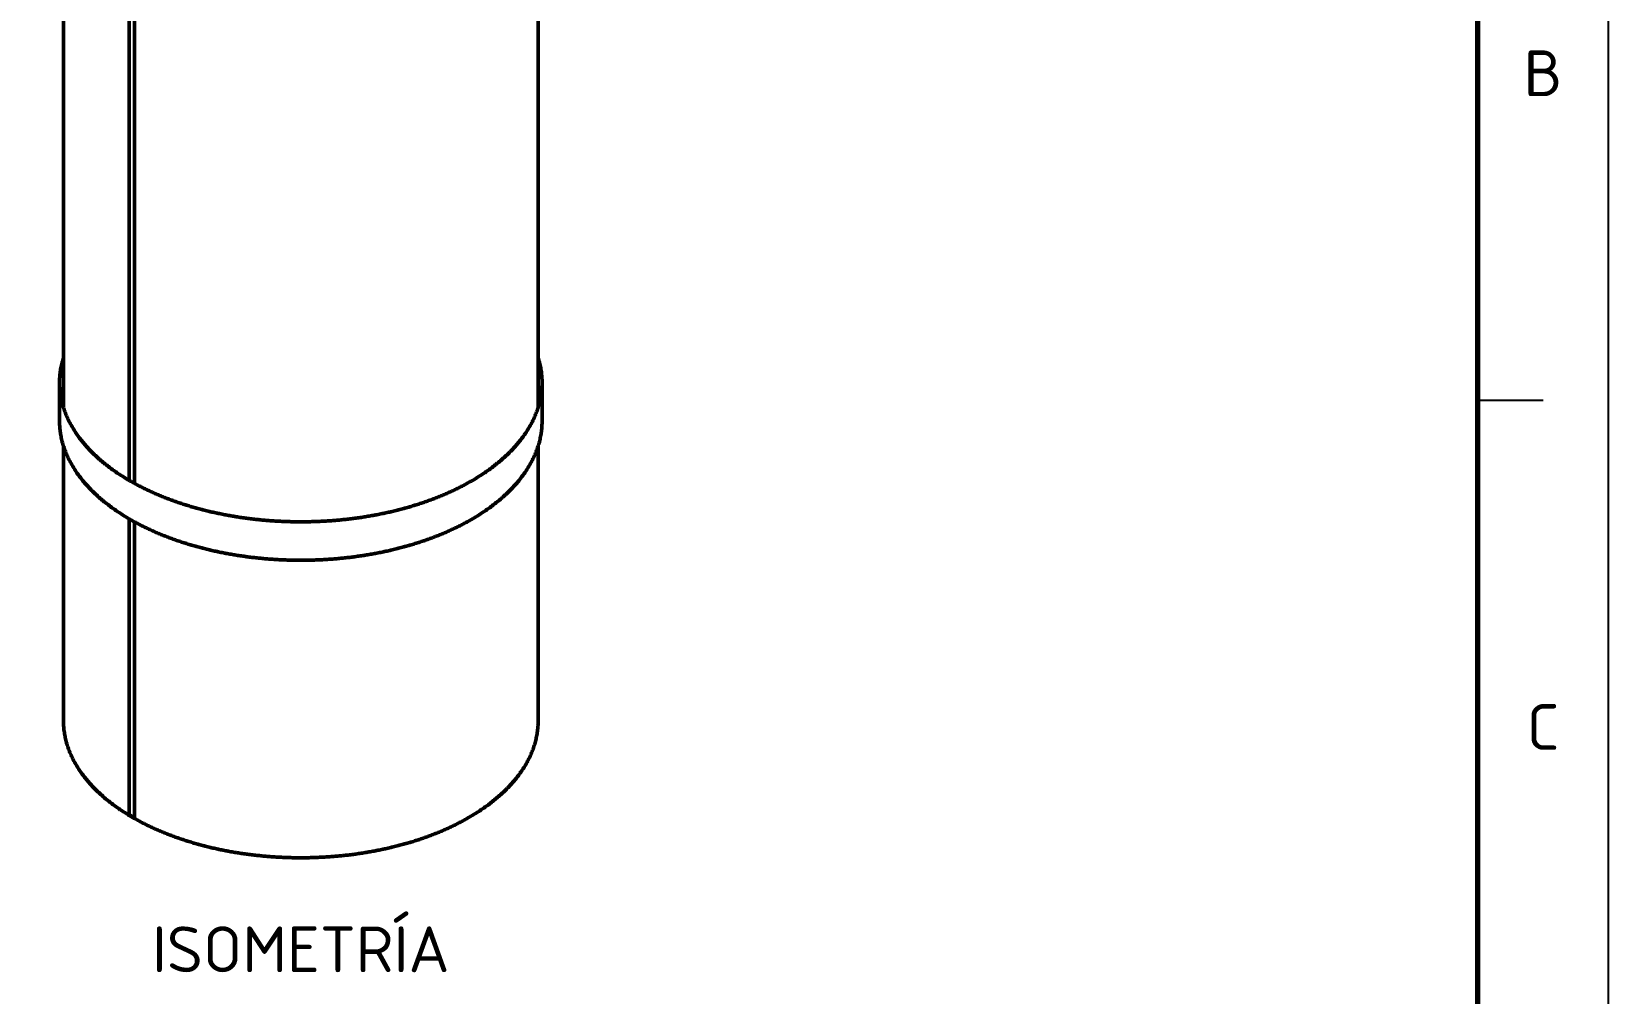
# Model space of a CAD drawing. Header units: millimetres. Extents: x 0 to 420, y 0 to 297.
# Drawn here: x 299.4 to 420, y 153.1 to 226.7 of the extents above; entities that cross this region are included whole.
import ezdxf
from ezdxf.enums import TextEntityAlignment as Align

# ---------------------------------------------------------------- set-up
doc = ezdxf.new("R2010")
doc.units = ezdxf.units.MM
for name, color, linetype, lineweight in [('01-VISIBLE', 7, 'CONTINUOUS', 50), ('06-TEXTO', 7, 'CONTINUOUS', 25), ('07-RECUADRO', 7, 'CONTINUOUS', 70), ('08-FINA', 5, 'CONTINUOUS', 25)]:
    doc.layers.add(name, color=color, linetype=linetype, lineweight=lineweight)
doc.styles.add('ISO3098', font='isocpeur.ttf')

msp = doc.modelspace()

# ---------------------------------------------------------------- linework, layer by layer
at = {"layer": '01-VISIBLE'}
for p, q in [((301.85, 197.932), (301.85, 252.306)), ((338.15, 197.932), (338.15, 252.306)), ((306.869, 192.363), (306.869, 246.034)), ((307.293, 192.122), (307.293, 245.789)), ((301.55, 196.906), (301.55, 199.846)), ((338.45, 196.906), (338.45, 199.846)), ((301.85, 173.979), (301.85, 194.993)), ((338.15, 173.979), (338.15, 194.993)), ((306.869, 166.806), (306.869, 189.423)), ((307.293, 166.561), (307.293, 189.183)), ((306.869, 166.806), (307.293, 166.561))]:
    msp.add_line(p, q, dxfattribs=at)
for points in [[(301.85, 201.759), (301.82, 201.661), (301.791, 201.563), (301.764, 201.464), (301.739, 201.365), (301.715, 201.265), (301.692, 201.166), (301.671, 201.065), (301.652, 200.965), (301.635, 200.864), (301.619, 200.763), (301.604, 200.662), (301.592, 200.56), (301.581, 200.458), (301.571, 200.357), (301.564, 200.254), (301.558, 200.152), (301.553, 200.05), (301.551, 199.948), (301.55, 199.846)], [(338.45, 199.846), (338.449, 199.948), (338.447, 200.05), (338.442, 200.152), (338.436, 200.254), (338.429, 200.357), (338.419, 200.458), (338.408, 200.56), (338.396, 200.662), (338.381, 200.763), (338.365, 200.864), (338.348, 200.965), (338.329, 201.065), (338.308, 201.166), (338.285, 201.265), (338.261, 201.365), (338.236, 201.464), (338.209, 201.563), (338.18, 201.661), (338.15, 201.759)], [(301.55, 199.846), (301.551, 199.745), (301.553, 199.645), (301.557, 199.545), (301.563, 199.445), (301.57, 199.346), (301.579, 199.246), (301.59, 199.146), (301.602, 199.047), (301.616, 198.948), (301.631, 198.849), (301.648, 198.75), (301.666, 198.652), (301.686, 198.554), (301.708, 198.456), (301.731, 198.359), (301.755, 198.262), (301.781, 198.165), (301.808, 198.069), (301.837, 197.973), (301.868, 197.878), (301.899, 197.783), (301.932, 197.688), (301.967, 197.594), (302.003, 197.501), (302.04, 197.408), (302.078, 197.315), (302.118, 197.224), (302.159, 197.132), (302.201, 197.041), (302.244, 196.951), (302.289, 196.862), (302.334, 196.773), (302.381, 196.684), (302.429, 196.596), (302.478, 196.509), (302.528, 196.423), (302.58, 196.337), (302.632, 196.251), (302.685, 196.167), (302.74, 196.082), (302.795, 195.999), (302.851, 195.916), (302.908, 195.834), (302.966, 195.753), (303.025, 195.672), (303.085, 195.592), (303.146, 195.512), (303.207, 195.433), (303.27, 195.355), (303.333, 195.277), (303.397, 195.2), (303.462, 195.124), (303.527, 195.048), (303.593, 194.973), (303.66, 194.899), (303.728, 194.825), (303.796, 194.752), (303.865, 194.679), (303.935, 194.607), (304.005, 194.536), (304.076, 194.466), (304.148, 194.396), (304.22, 194.326), (304.292, 194.258), (304.366, 194.189), (304.44, 194.122), (304.514, 194.055), (304.589, 193.989), (304.665, 193.923), (304.741, 193.858), (304.817, 193.793), (304.894, 193.73), (304.972, 193.666), (305.05, 193.603), (305.128, 193.541), (305.207, 193.48), (305.286, 193.419), (305.366, 193.358), (305.446, 193.298), (305.527, 193.239), (305.608, 193.18), (305.689, 193.122), (305.771, 193.065), (305.853, 193.007), (305.936, 192.951), (306.019, 192.895), (306.102, 192.839), (306.186, 192.785), (306.27, 192.73), (306.354, 192.676), (306.439, 192.623), (306.524, 192.57), (306.609, 192.518), (306.695, 192.466), (306.781, 192.415), (306.867, 192.364), (306.954, 192.314), (307.04, 192.264), (307.127, 192.214), (307.215, 192.166), (307.302, 192.117), (307.39, 192.069), (307.479, 192.022), (307.567, 191.975), (307.656, 191.929), (307.745, 191.883), (307.834, 191.838), (307.923, 191.793), (308.013, 191.748), (308.103, 191.704), (308.193, 191.66), (308.283, 191.617), (308.374, 191.575), (308.464, 191.532), (308.555, 191.49), (308.646, 191.449), (308.738, 191.408), (308.829, 191.368), (308.921, 191.328), (309.013, 191.288), (309.105, 191.249), (309.197, 191.21), (309.29, 191.172), (309.382, 191.134), (309.475, 191.097), (309.568, 191.06), (309.661, 191.023), (309.755, 190.987), (309.848, 190.951), (309.942, 190.916), (310.035, 190.881), (310.129, 190.846), (310.223, 190.812), (310.318, 190.778), (310.412, 190.745), (310.506, 190.712), (310.601, 190.679), (310.696, 190.647), (310.791, 190.615), (310.886, 190.584), (310.981, 190.553), (311.076, 190.522), (311.172, 190.492), (311.267, 190.462), (311.363, 190.433), (311.459, 190.404), (311.554, 190.375), (311.65, 190.347), (311.747, 190.319), (311.843, 190.291), (311.939, 190.264), (312.035, 190.237), (312.132, 190.211), (312.229, 190.184), (312.325, 190.159), (312.422, 190.133), (312.519, 190.108), (312.616, 190.084), (312.713, 190.059), (312.81, 190.035), (312.908, 190.012), (313.005, 189.989), (313.102, 189.966), (313.2, 189.943), (313.297, 189.921), (313.395, 189.899), (313.493, 189.878), (313.591, 189.857), (313.689, 189.836), (313.787, 189.816), (313.885, 189.796), (313.983, 189.776), (314.081, 189.756), (314.179, 189.737), (314.277, 189.719), (314.376, 189.7), (314.474, 189.682), (314.573, 189.665), (314.671, 189.647), (314.77, 189.63), (314.869, 189.614), (314.967, 189.597), (315.066, 189.581), (315.165, 189.566), (315.264, 189.55), (315.363, 189.535), (315.462, 189.521), (315.561, 189.506), (315.66, 189.492), (315.759, 189.479), (315.858, 189.465), (315.958, 189.452), (316.057, 189.44), (316.156, 189.427), (316.256, 189.415), (316.355, 189.403), (316.454, 189.392), (316.554, 189.381), (316.653, 189.37), (316.753, 189.36), (316.852, 189.35), (316.952, 189.34), (317.052, 189.33), (317.151, 189.321), (317.251, 189.312), (317.351, 189.304), (317.45, 189.296), (317.55, 189.288), (317.65, 189.28), (317.75, 189.273), (317.85, 189.266), (317.95, 189.259), (318.049, 189.253), (318.149, 189.247), (318.249, 189.241), (318.349, 189.236), (318.449, 189.231), (318.549, 189.226), (318.649, 189.222), (318.749, 189.218), (318.849, 189.214), (318.949, 189.211), (319.049, 189.208), (319.149, 189.205), (319.249, 189.202), (319.349, 189.2), (319.449, 189.198), (319.549, 189.197), (319.65, 189.195), (319.75, 189.194), (319.85, 189.194), (319.95, 189.193), (320.05, 189.193), (320.15, 189.194), (320.25, 189.194), (320.35, 189.195), (320.45, 189.197), (320.55, 189.198), (320.65, 189.2), (320.75, 189.202), (320.85, 189.205), (320.95, 189.208), (321.05, 189.211), (321.15, 189.214), (321.25, 189.218), (321.35, 189.222), (321.45, 189.226), (321.55, 189.231), (321.65, 189.236), (321.75, 189.241), (321.85, 189.247), (321.95, 189.253), (322.05, 189.259), (322.15, 189.266), (322.25, 189.273), (322.35, 189.28), (322.449, 189.288), (322.549, 189.296), (322.649, 189.304), (322.749, 189.312), (322.848, 189.321), (322.948, 189.33), (323.048, 189.34), (323.147, 189.35), (323.247, 189.36), (323.346, 189.37), (323.446, 189.381), (323.545, 189.392), (323.645, 189.403), (323.744, 189.415), (323.843, 189.427), (323.943, 189.439), (324.042, 189.452), (324.141, 189.465), (324.24, 189.479), (324.34, 189.492), (324.439, 189.506), (324.538, 189.521), (324.637, 189.535), (324.736, 189.55), (324.835, 189.566), (324.933, 189.581), (325.032, 189.597), (325.131, 189.614), (325.23, 189.63), (325.328, 189.647), (325.427, 189.665), (325.525, 189.682), (325.624, 189.7), (325.722, 189.719), (325.82, 189.737), (325.919, 189.756), (326.017, 189.776), (326.115, 189.795), (326.213, 189.816), (326.311, 189.836), (326.409, 189.857), (326.507, 189.878), (326.604, 189.899), (326.702, 189.921), (326.8, 189.943), (326.897, 189.966), (326.995, 189.989), (327.092, 190.012), (327.189, 190.035), (327.286, 190.059), (327.384, 190.084), (327.481, 190.108), (327.577, 190.133), (327.674, 190.159), (327.771, 190.184), (327.868, 190.21), (327.964, 190.237), (328.061, 190.264), (328.157, 190.291), (328.253, 190.319), (328.349, 190.346), (328.445, 190.375), (328.541, 190.404), (328.637, 190.433), (328.732, 190.462), (328.828, 190.492), (328.923, 190.522), (329.019, 190.553), (329.114, 190.584), (329.209, 190.615), (329.304, 190.647), (329.399, 190.679), (329.493, 190.712), (329.588, 190.745), (329.682, 190.778), (329.776, 190.812), (329.87, 190.846), (329.964, 190.88), (330.058, 190.915), (330.152, 190.951), (330.245, 190.987), (330.338, 191.023), (330.432, 191.059), (330.524, 191.096), (330.617, 191.134), (330.71, 191.172), (330.802, 191.21), (330.895, 191.249), (330.987, 191.288), (331.079, 191.328), (331.17, 191.368), (331.262, 191.408), (331.353, 191.449), (331.444, 191.49), (331.535, 191.532), (331.626, 191.574), (331.717, 191.617), (331.807, 191.66), (331.897, 191.704), (331.987, 191.748), (332.077, 191.792), (332.166, 191.837), (332.255, 191.883), (332.344, 191.929), (332.433, 191.975), (332.521, 192.022), (332.609, 192.069), (332.697, 192.117), (332.785, 192.165), (332.872, 192.214), (332.959, 192.264), (333.046, 192.313)], [(333.046, 192.313), (333.133, 192.364), (333.219, 192.414), (333.305, 192.466), (333.39, 192.518), (333.476, 192.57), (333.561, 192.623), (333.645, 192.676), (333.73, 192.73), (333.814, 192.784), (333.897, 192.839), (333.981, 192.895), (334.064, 192.951), (334.146, 193.007), (334.229, 193.064), (334.31, 193.122), (334.392, 193.18), (334.473, 193.239), (334.553, 193.298), (334.634, 193.358), (334.713, 193.419), (334.793, 193.48), (334.872, 193.541), (334.95, 193.603), (335.028, 193.666), (335.106, 193.729), (335.183, 193.793), (335.259, 193.858), (335.335, 193.923), (335.411, 193.989), (335.486, 194.055), (335.56, 194.122), (335.634, 194.189), (335.707, 194.257), (335.78, 194.326), (335.852, 194.395), (335.924, 194.465), (335.995, 194.536), (336.065, 194.607), (336.135, 194.679), (336.204, 194.752), (336.272, 194.825), (336.34, 194.898), (336.407, 194.973), (336.473, 195.048), (336.538, 195.124), (336.603, 195.2), (336.667, 195.277), (336.73, 195.355), (336.793, 195.433), (336.854, 195.512), (336.915, 195.591), (336.975, 195.672), (337.034, 195.752), (337.092, 195.834), (337.149, 195.916), (337.205, 195.999), (337.26, 196.082), (337.315, 196.166), (337.368, 196.251), (337.42, 196.336), (337.471, 196.422), (337.522, 196.509), (337.571, 196.596), (337.619, 196.684), (337.666, 196.773), (337.711, 196.862), (337.756, 196.951), (337.799, 197.041), (337.841, 197.132), (337.882, 197.223), (337.922, 197.315), (337.96, 197.408), (337.997, 197.501), (338.033, 197.594), (338.068, 197.688), (338.101, 197.783), (338.132, 197.878), (338.163, 197.973), (338.192, 198.069), (338.219, 198.165), (338.245, 198.262), (338.269, 198.359), (338.292, 198.456), (338.314, 198.554), (338.334, 198.652), (338.352, 198.75), (338.369, 198.849), (338.384, 198.948), (338.398, 199.047), (338.41, 199.146), (338.421, 199.246), (338.43, 199.346), (338.437, 199.445), (338.443, 199.545), (338.447, 199.645), (338.449, 199.745), (338.45, 199.846)], [(301.55, 196.906), (301.551, 196.806), (301.553, 196.706), (301.557, 196.606), (301.563, 196.506), (301.57, 196.406), (301.579, 196.307), (301.59, 196.207), (301.602, 196.108), (301.616, 196.009), (301.631, 195.91), (301.648, 195.811), (301.666, 195.713), (301.686, 195.615), (301.708, 195.517), (301.731, 195.419), (301.755, 195.322), (301.781, 195.226), (301.808, 195.129), (301.837, 195.034), (301.868, 194.938), (301.899, 194.843), (301.932, 194.749), (301.967, 194.655), (302.003, 194.561), (302.04, 194.468), (302.078, 194.376), (302.118, 194.284), (302.159, 194.193), (302.201, 194.102), (302.244, 194.012), (302.289, 193.922), (302.334, 193.833), (302.381, 193.745), (302.429, 193.657), (302.478, 193.57), (302.528, 193.483), (302.58, 193.397), (302.632, 193.312), (302.685, 193.227), (302.74, 193.143), (302.795, 193.06), (302.851, 192.977), (302.908, 192.895), (302.966, 192.813), (303.025, 192.732), (303.085, 192.652), (303.146, 192.573), (303.207, 192.494), (303.27, 192.415), (303.333, 192.338), (303.397, 192.261), (303.462, 192.184), (303.527, 192.109), (303.593, 192.034), (303.66, 191.959), (303.728, 191.886), (303.796, 191.812), (303.865, 191.74), (303.935, 191.668), (304.005, 191.597), (304.076, 191.526), (304.148, 191.456), (304.22, 191.387), (304.292, 191.318), (304.366, 191.25), (304.44, 191.183), (304.514, 191.116), (304.589, 191.049), (304.665, 190.984), (304.741, 190.919), (304.817, 190.854), (304.894, 190.79), (304.972, 190.727), (305.05, 190.664), (305.128, 190.602), (305.207, 190.54), (305.286, 190.479), (305.366, 190.419), (305.446, 190.359), (305.527, 190.3), (305.608, 190.241), (305.689, 190.183), (305.771, 190.125), (305.853, 190.068), (305.936, 190.012), (306.019, 189.956), (306.102, 189.9), (306.186, 189.845), (306.27, 189.791), (306.354, 189.737), (306.439, 189.684), (306.524, 189.631), (306.609, 189.578), (306.695, 189.527), (306.781, 189.475), (306.867, 189.424), (306.954, 189.374), (307.04, 189.324), (307.127, 189.275), (307.215, 189.226), (307.302, 189.178), (307.39, 189.13), (307.479, 189.083), (307.567, 189.036), (307.656, 188.989), (307.745, 188.944), (307.834, 188.898), (307.923, 188.853), (308.013, 188.809), (308.103, 188.765), (308.193, 188.721), (308.283, 188.678), (308.374, 188.635), (308.464, 188.593), (308.555, 188.551), (308.646, 188.51), (308.738, 188.469), (308.829, 188.428), (308.921, 188.388), (309.013, 188.349), (309.105, 188.31), (309.197, 188.271), (309.29, 188.233), (309.382, 188.195), (309.475, 188.157), (309.568, 188.12), (309.661, 188.084), (309.755, 188.047), (309.848, 188.012), (309.942, 187.976), (310.035, 187.941), (310.129, 187.907), (310.223, 187.872), (310.318, 187.839), (310.412, 187.805), (310.506, 187.772), (310.601, 187.74), (310.696, 187.708), (310.791, 187.676), (310.886, 187.644), (310.981, 187.613), (311.076, 187.583), (311.172, 187.553), (311.267, 187.523), (311.363, 187.493), (311.459, 187.464), (311.554, 187.436), (311.65, 187.407), (311.747, 187.379), (311.843, 187.352), (311.939, 187.324), (312.035, 187.298), (312.132, 187.271), (312.229, 187.245), (312.325, 187.219), (312.422, 187.194), (312.519, 187.169), (312.616, 187.144), (312.713, 187.12), (312.81, 187.096), (312.908, 187.073), (313.005, 187.049), (313.102, 187.026), (313.2, 187.004), (313.297, 186.982), (313.395, 186.96), (313.493, 186.939), (313.591, 186.917), (313.689, 186.897), (313.787, 186.876), (313.885, 186.856), (313.983, 186.836), (314.081, 186.817), (314.179, 186.798), (314.277, 186.779), (314.376, 186.761), (314.474, 186.743), (314.573, 186.725), (314.671, 186.708), (314.77, 186.691), (314.869, 186.674), (314.967, 186.658), (315.066, 186.642), (315.165, 186.626), (315.264, 186.611), (315.363, 186.596), (315.462, 186.581), (315.561, 186.567), (315.66, 186.553), (315.759, 186.539), (315.858, 186.526), (315.958, 186.513), (316.057, 186.5), (316.156, 186.488), (316.256, 186.476), (316.355, 186.464), (316.454, 186.453), (316.554, 186.441), (316.653, 186.431), (316.753, 186.42), (316.852, 186.41), (316.952, 186.4), (317.052, 186.391), (317.151, 186.382), (317.251, 186.373), (317.351, 186.364), (317.45, 186.356), (317.55, 186.348), (317.65, 186.341), (317.75, 186.334), (317.85, 186.327), (317.95, 186.32), (318.049, 186.314), (318.149, 186.308), (318.249, 186.302), (318.349, 186.297), (318.449, 186.292), (318.549, 186.287), (318.649, 186.283), (318.749, 186.279), (318.849, 186.275), (318.949, 186.271), (319.049, 186.268), (319.149, 186.265), (319.249, 186.263), (319.349, 186.261), (319.449, 186.259), (319.549, 186.257), (319.65, 186.256), (319.75, 186.255), (319.85, 186.254), (319.95, 186.254), (320.05, 186.254), (320.15, 186.254), (320.25, 186.255), (320.35, 186.256), (320.45, 186.257), (320.55, 186.259), (320.65, 186.261), (320.75, 186.263), (320.85, 186.265), (320.95, 186.268), (321.05, 186.271), (321.15, 186.275), (321.25, 186.278), (321.35, 186.283), (321.45, 186.287), (321.55, 186.292), (321.65, 186.297), (321.75, 186.302), (321.85, 186.308), (321.95, 186.314), (322.05, 186.32), (322.15, 186.327), (322.25, 186.333), (322.35, 186.341), (322.449, 186.348), (322.549, 186.356), (322.649, 186.364), (322.749, 186.373), (322.848, 186.382), (322.948, 186.391), (323.048, 186.4), (323.147, 186.41), (323.247, 186.42), (323.346, 186.431), (323.446, 186.441), (323.545, 186.453), (323.645, 186.464), (323.744, 186.476), (323.843, 186.488), (323.943, 186.5), (324.042, 186.513), (324.141, 186.526), (324.24, 186.539), (324.34, 186.553), (324.439, 186.567), (324.538, 186.581), (324.637, 186.596), (324.736, 186.611), (324.835, 186.626), (324.933, 186.642), (325.032, 186.658), (325.131, 186.674), (325.23, 186.691), (325.328, 186.708), (325.427, 186.725), (325.525, 186.743), (325.624, 186.761), (325.722, 186.779), (325.82, 186.798), (325.919, 186.817), (326.017, 186.836), (326.115, 186.856), (326.213, 186.876), (326.311, 186.897), (326.409, 186.917), (326.507, 186.938), (326.604, 186.96), (326.702, 186.982), (326.8, 187.004), (326.897, 187.026), (326.995, 187.049), (327.092, 187.072), (327.189, 187.096), (327.286, 187.12), (327.384, 187.144), (327.481, 187.169), (327.577, 187.194), (327.674, 187.219), (327.771, 187.245), (327.868, 187.271), (327.964, 187.298), (328.061, 187.324), (328.157, 187.352), (328.253, 187.379), (328.349, 187.407), (328.445, 187.435), (328.541, 187.464), (328.637, 187.493), (328.732, 187.523), (328.828, 187.553), (328.923, 187.583), (329.019, 187.613), (329.114, 187.644), (329.209, 187.676), (329.304, 187.708), (329.399, 187.74), (329.493, 187.772), (329.588, 187.805), (329.682, 187.839), (329.776, 187.872), (329.87, 187.906), (329.964, 187.941), (330.058, 187.976), (330.152, 188.011), (330.245, 188.047), (330.338, 188.083), (330.432, 188.12), (330.524, 188.157), (330.617, 188.195), (330.71, 188.232), (330.802, 188.271), (330.895, 188.309), (330.987, 188.349), (331.079, 188.388), (331.17, 188.428), (331.262, 188.469), (331.353, 188.51), (331.444, 188.551), (331.535, 188.593), (331.626, 188.635), (331.717, 188.678), (331.807, 188.721), (331.897, 188.764), (331.987, 188.808), (332.077, 188.853), (332.166, 188.898), (332.255, 188.943), (332.344, 188.989), (332.433, 189.036), (332.521, 189.083), (332.609, 189.13), (332.697, 189.178), (332.785, 189.226), (332.872, 189.275), (332.959, 189.324), (333.046, 189.374)], [(333.046, 189.374), (333.133, 189.424), (333.219, 189.475), (333.305, 189.526), (333.39, 189.578), (333.476, 189.63), (333.561, 189.683), (333.645, 189.737), (333.73, 189.791), (333.814, 189.845), (333.897, 189.9), (333.981, 189.955), (334.064, 190.011), (334.146, 190.068), (334.229, 190.125), (334.31, 190.183), (334.392, 190.241), (334.473, 190.3), (334.553, 190.359), (334.634, 190.419), (334.713, 190.479), (334.793, 190.54), (334.872, 190.602), (334.95, 190.664), (335.028, 190.727), (335.106, 190.79), (335.183, 190.854), (335.259, 190.918), (335.335, 190.983), (335.411, 191.049), (335.486, 191.115), (335.56, 191.182), (335.634, 191.25), (335.707, 191.318), (335.78, 191.387), (335.852, 191.456), (335.924, 191.526), (335.995, 191.597), (336.065, 191.668), (336.135, 191.74), (336.204, 191.812), (336.272, 191.885), (336.34, 191.959), (336.407, 192.034), (336.473, 192.109), (336.538, 192.184), (336.603, 192.261), (336.667, 192.338), (336.73, 192.415), (336.793, 192.493), (336.854, 192.572), (336.915, 192.652), (336.975, 192.732), (337.034, 192.813), (337.092, 192.895), (337.149, 192.977), (337.205, 193.06), (337.26, 193.143), (337.315, 193.227), (337.368, 193.312), (337.42, 193.397), (337.471, 193.483), (337.522, 193.57), (337.571, 193.657), (337.619, 193.745), (337.666, 193.833), (337.711, 193.922), (337.756, 194.012), (337.799, 194.102), (337.841, 194.193), (337.882, 194.284), (337.922, 194.376), (337.96, 194.468), (337.997, 194.561), (338.033, 194.655), (338.068, 194.749), (338.101, 194.843), (338.132, 194.938), (338.163, 195.034), (338.192, 195.129), (338.219, 195.226), (338.245, 195.322), (338.269, 195.419), (338.292, 195.517), (338.314, 195.615), (338.334, 195.713), (338.352, 195.811), (338.369, 195.91), (338.384, 196.009), (338.398, 196.108), (338.41, 196.207), (338.421, 196.307), (338.43, 196.406), (338.437, 196.506), (338.443, 196.606), (338.447, 196.706), (338.449, 196.806), (338.45, 196.906)], [(301.85, 173.979), (301.851, 173.879), (301.853, 173.779), (301.857, 173.679), (301.863, 173.579), (301.871, 173.479), (301.88, 173.379), (301.89, 173.28), (301.903, 173.181), (301.917, 173.081), (301.932, 172.983), (301.949, 172.884), (301.968, 172.786), (301.988, 172.688), (302.01, 172.59), (302.033, 172.493), (302.058, 172.396), (302.085, 172.299), (302.113, 172.203), (302.142, 172.107), (302.173, 172.012), (302.205, 171.917), (302.238, 171.823), (302.273, 171.729), (302.31, 171.636), (302.347, 171.543), (302.386, 171.451), (302.426, 171.359), (302.468, 171.268), (302.51, 171.178), (302.554, 171.088), (302.6, 170.998), (302.646, 170.91), (302.693, 170.822), (302.742, 170.734), (302.792, 170.647), (302.843, 170.561), (302.894, 170.475), (302.947, 170.391), (303.001, 170.306), (303.056, 170.223), (303.112, 170.14), (303.169, 170.057), (303.227, 169.976), (303.285, 169.894), (303.345, 169.814), (303.406, 169.734), (303.467, 169.655), (303.529, 169.577), (303.592, 169.499), (303.656, 169.422), (303.721, 169.346), (303.786, 169.27), (303.852, 169.195), (303.919, 169.12), (303.987, 169.046), (304.055, 168.973), (304.124, 168.901), (304.193, 168.829), (304.264, 168.757), (304.335, 168.687), (304.406, 168.617), (304.478, 168.548), (304.551, 168.479), (304.624, 168.411), (304.698, 168.343), (304.773, 168.276), (304.848, 168.21), (304.923, 168.145), (305, 168.08), (305.076, 168.015), (305.153, 167.951), (305.231, 167.888), (305.309, 167.825), (305.387, 167.763), (305.466, 167.702), (305.546, 167.641), (305.626, 167.581), (305.706, 167.521), (305.787, 167.462), (305.868, 167.403), (305.95, 167.345), (306.032, 167.288), (306.114, 167.231), (306.197, 167.175), (306.28, 167.119), (306.363, 167.064), (306.447, 167.009), (306.531, 166.955), (306.616, 166.901), (306.7, 166.848), (306.786, 166.796), (306.871, 166.743), (306.957, 166.692), (307.043, 166.641), (307.129, 166.59), (307.216, 166.54), (307.303, 166.491), (307.39, 166.442), (307.478, 166.393), (307.566, 166.345), (307.654, 166.298), (307.742, 166.251), (307.831, 166.204), (307.92, 166.158), (308.009, 166.113), (308.098, 166.068), (308.188, 166.023), (308.277, 165.979), (308.368, 165.935), (308.458, 165.892), (308.548, 165.849), (308.639, 165.807), (308.73, 165.765), (308.821, 165.724), (308.912, 165.683), (309.004, 165.642), (309.096, 165.602), (309.187, 165.562), (309.28, 165.523), (309.372, 165.484), (309.464, 165.446), (309.557, 165.408), (309.65, 165.371), (309.743, 165.334), (309.836, 165.297), (309.929, 165.261), (310.023, 165.225), (310.116, 165.19), (310.21, 165.155), (310.304, 165.121), (310.398, 165.086), (310.492, 165.053), (310.587, 165.019), (310.681, 164.987), (310.776, 164.954), (310.871, 164.922), (310.966, 164.89), (311.061, 164.859), (311.156, 164.828), (311.251, 164.798), (311.347, 164.768), (311.442, 164.738), (311.538, 164.709), (311.634, 164.68), (311.73, 164.651), (311.826, 164.623), (311.922, 164.595), (312.018, 164.568), (312.115, 164.541), (312.211, 164.514), (312.308, 164.488), (312.404, 164.462), (312.501, 164.436), (312.598, 164.411), (312.695, 164.386), (312.792, 164.362), (312.889, 164.338), (312.986, 164.314), (313.084, 164.291), (313.181, 164.268), (313.279, 164.245), (313.376, 164.223), (313.474, 164.201), (313.572, 164.179), (313.669, 164.158), (313.767, 164.137), (313.865, 164.117), (313.963, 164.097), (314.061, 164.077), (314.16, 164.057), (314.258, 164.038), (314.356, 164.019), (314.454, 164.001), (314.553, 163.983), (314.651, 163.965), (314.75, 163.948), (314.849, 163.931), (314.947, 163.914), (315.046, 163.898), (315.145, 163.882), (315.244, 163.866), (315.343, 163.851), (315.442, 163.836), (315.541, 163.821), (315.64, 163.807), (315.739, 163.793), (315.838, 163.779), (315.937, 163.766), (316.036, 163.753), (316.136, 163.74), (316.235, 163.728), (316.334, 163.716), (316.434, 163.704), (316.533, 163.693), (316.633, 163.682), (316.732, 163.671), (316.832, 163.661), (316.931, 163.651), (317.031, 163.641), (317.13, 163.632), (317.23, 163.623), (317.33, 163.614), (317.43, 163.606), (317.529, 163.598), (317.629, 163.59), (317.729, 163.582), (317.829, 163.575), (317.929, 163.568), (318.028, 163.562), (318.128, 163.556), (318.228, 163.55), (318.328, 163.545), (318.428, 163.539), (318.528, 163.534), (318.628, 163.53), (318.728, 163.526), (318.828, 163.522), (318.928, 163.518), (319.028, 163.515), (319.128, 163.512), (319.228, 163.509), (319.328, 163.507), (319.428, 163.505), (319.528, 163.504), (319.629, 163.502), (319.729, 163.501), (319.829, 163.5), (319.929, 163.5), (320.029, 163.5), (320.129, 163.5), (320.229, 163.501), (320.329, 163.502), (320.429, 163.503), (320.529, 163.504), (320.629, 163.506), (320.729, 163.508), (320.829, 163.511), (320.93, 163.514), (321.03, 163.517), (321.13, 163.52), (321.23, 163.524), (321.33, 163.528), (321.43, 163.533), (321.53, 163.537), (321.63, 163.542), (321.729, 163.548), (321.829, 163.553), (321.929, 163.559), (322.029, 163.566), (322.129, 163.572), (322.229, 163.579), (322.329, 163.587), (322.428, 163.594), (322.528, 163.602), (322.628, 163.61), (322.728, 163.619), (322.827, 163.628), (322.927, 163.637), (323.027, 163.647), (323.126, 163.657), (323.226, 163.667), (323.325, 163.677), (323.425, 163.688), (323.524, 163.699), (323.624, 163.711), (323.723, 163.723), (323.822, 163.735), (323.922, 163.748), (324.021, 163.76), (324.12, 163.774), (324.219, 163.787), (324.319, 163.801), (324.418, 163.815), (324.517, 163.83), (324.616, 163.844), (324.715, 163.86), (324.813, 163.875), (324.912, 163.891), (325.011, 163.907), (325.11, 163.924), (325.208, 163.941), (325.307, 163.958), (325.405, 163.976), (325.504, 163.993), (325.602, 164.012), (325.701, 164.03), (325.799, 164.049), (325.897, 164.069), (325.995, 164.088), (326.093, 164.108), (326.191, 164.129), (326.289, 164.149), (326.387, 164.17), (326.485, 164.192), (326.583, 164.213), (326.68, 164.236), (326.778, 164.258), (326.875, 164.281), (326.973, 164.304), (327.07, 164.328), (327.167, 164.352), (327.264, 164.376), (327.361, 164.4), (327.458, 164.426), (327.555, 164.451), (327.651, 164.477), (327.748, 164.503), (327.845, 164.529), (327.941, 164.556), (328.037, 164.583), (328.134, 164.611), (328.23, 164.639), (328.326, 164.667), (328.421, 164.696), (328.517, 164.725), (328.613, 164.755), (328.708, 164.785), (328.804, 164.815), (328.899, 164.846), (328.994, 164.877), (329.089, 164.909), (329.184, 164.94), (329.279, 164.973), (329.373, 165.006), (329.468, 165.039), (329.562, 165.072), (329.656, 165.106), (329.75, 165.14), (329.844, 165.175), (329.938, 165.21), (330.031, 165.246), (330.125, 165.282), (330.218, 165.318), (330.311, 165.355), (330.404, 165.392), (330.497, 165.43), (330.589, 165.468), (330.681, 165.507), (330.774, 165.546), (330.866, 165.585), (330.957, 165.625), (331.049, 165.665), (331.14, 165.706), (331.232, 165.747), (331.323, 165.789), (331.413, 165.831), (331.504, 165.874), (331.594, 165.917), (331.684, 165.96), (331.774, 166.004), (331.864, 166.049), (331.954, 166.094), (332.043, 166.139), (332.132, 166.185), (332.22, 166.231), (332.309, 166.278), (332.397, 166.325), (332.485, 166.373), (332.573, 166.421), (332.66, 166.47), (332.747, 166.519), (332.834, 166.569)], [(332.834, 166.569), (332.921, 166.62), (333.008, 166.671), (333.094, 166.722), (333.18, 166.774), (333.265, 166.827), (333.351, 166.88), (333.436, 166.934), (333.52, 166.988), (333.605, 167.043), (333.689, 167.098), (333.772, 167.154), (333.856, 167.21), (333.938, 167.267), (334.021, 167.325), (334.103, 167.383), (334.185, 167.441), (334.266, 167.501), (334.347, 167.56), (334.427, 167.621), (334.507, 167.682), (334.587, 167.743), (334.666, 167.805), (334.744, 167.868), (334.822, 167.931), (334.9, 167.995), (334.977, 168.06), (335.054, 168.125), (335.13, 168.191), (335.205, 168.257), (335.28, 168.324), (335.355, 168.391), (335.428, 168.46), (335.502, 168.528), (335.574, 168.598), (335.646, 168.668), (335.718, 168.739), (335.789, 168.81), (335.859, 168.882), (335.928, 168.955), (335.997, 169.028), (336.065, 169.102), (336.132, 169.177), (336.199, 169.252), (336.265, 169.328), (336.33, 169.405), (336.394, 169.482), (336.457, 169.56), (336.52, 169.639), (336.582, 169.718), (336.643, 169.798), (336.703, 169.879), (336.762, 169.96), (336.82, 170.042), (336.878, 170.124), (336.934, 170.208), (336.989, 170.292), (337.044, 170.376), (337.097, 170.461), (337.149, 170.547), (337.2, 170.634), (337.251, 170.721), (337.3, 170.809), (337.347, 170.897), (337.394, 170.986), (337.44, 171.076), (337.484, 171.166), (337.527, 171.257), (337.569, 171.348), (337.609, 171.44), (337.649, 171.533), (337.687, 171.626), (337.723, 171.72), (337.758, 171.814), (337.792, 171.908), (337.825, 172.004), (337.856, 172.099), (337.885, 172.195), (337.913, 172.292), (337.94, 172.389), (337.965, 172.486), (337.988, 172.584), (338.01, 172.682), (338.031, 172.78), (338.05, 172.879), (338.067, 172.978), (338.083, 173.077), (338.097, 173.177), (338.109, 173.277), (338.12, 173.377), (338.129, 173.477), (338.137, 173.577), (338.142, 173.677), (338.147, 173.778), (338.149, 173.878), (338.15, 173.979)]]:
    msp.add_lwpolyline(points, dxfattribs=at)
at = {"layer": '07-RECUADRO'}
msp.add_lwpolyline([(20, 10), (410, 10), (410, 287), (20, 287)], close=True, dxfattribs=at)
at = {"layer": '08-FINA'}
msp.add_line((410, 198.5), (415, 198.5), dxfattribs=at)
msp.add_lwpolyline([(0, 0), (420, 0), (420, 297), (0, 297)], close=True, dxfattribs=at)

# ---------------------------------------------------------------- texts
at = {"layer": '06-TEXTO', "style": 'ISO3098'}
for s, p in [('B', (415, 223.5)), ('C', (415, 173.5)), ('ISOMETRÍA', (320, 156.5))]:
    msp.add_text(s, height=3.5, dxfattribs=at).set_placement(p, align=Align.MIDDLE_CENTER)

doc.saveas('drawing.dxf')
